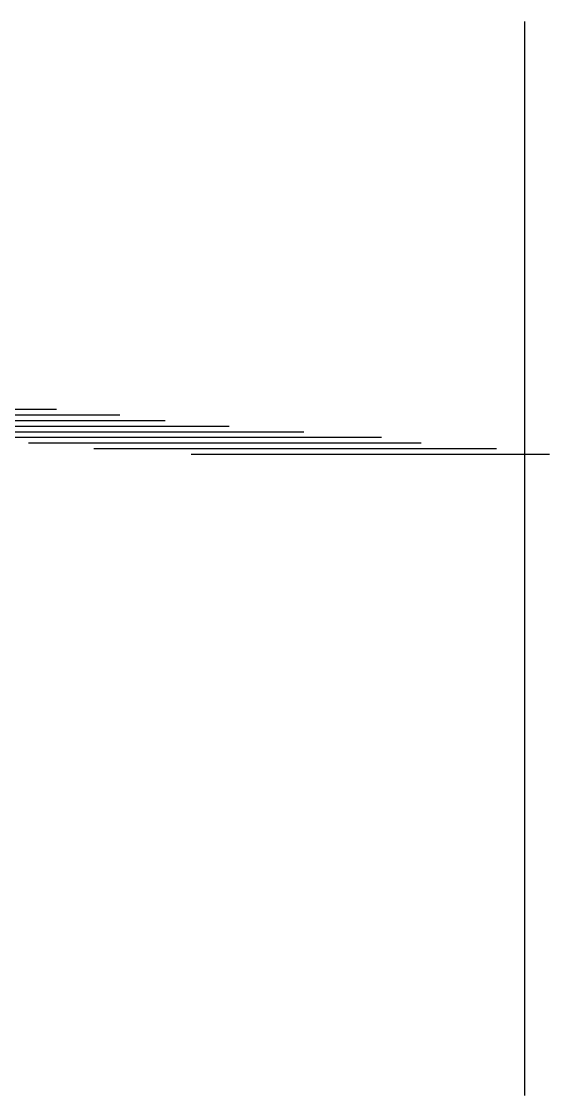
# Model space of a CAD drawing. Header units: inches. Extents: x -16659 to 2747, y 141 to 7454.
# Drawn here: x -10173 to -7920, y 710 to 5293 of the extents above; entities that cross this region are included whole.
import ezdxf

# ---------------------------------------------------------------- set-up
doc = ezdxf.new("R2010")
doc.units = ezdxf.units.IN
doc.header["$LTSCALE"] = 0.5
doc.header["$MEASUREMENT"] = 0
doc.layers.add('A-Elev-South', color=7, linetype='Continuous')

msp = doc.modelspace()

# ---------------------------------------------------------------- linework, layer by layer
at = {"layer": 'A-Elev-South', "color": 7}
msp.add_line((-8027.6, 5293.3), (-8027.6, 710), dxfattribs=at)
at = {"layer": 'A-Elev-South', "color": 126}
for p, q in [((-10023.3, 3637.3, -5147.6), (-11180.2, 3637.3, -5147.6)), ((-9752.7, 3613.3, -5147.6), (-10978.7, 3613.3, -5147.6)), ((-9559.5, 3589.3, -5147.6), (-10801, 3589.3, -5147.6)), ((-9286.4, 3565.3, -5147.6), (-10641.2, 3565.3, -5147.6)), ((-8637.8, 3517.3, -5147.6), (-10309.1, 3517.3, -5147.6)), ((-8467.9, 3493.3, -5147.6), (-10143.1, 3493.3, -5147.6)), ((-8146.8, 3469.3, -5147.6), (-9864, 3469.3, -5147.6)), ((-7920.3, 3445.3, -5147.6), (-9448.4, 3445.3, -5147.6))]:
    msp.add_line(p, q, dxfattribs=at)
at = {"layer": 'A-Elev-South', "color": 252}
msp.add_line((-8968.6, 3541.3, -5147.6), (-10475.2, 3541.3, -5147.6), dxfattribs=at)

doc.saveas('drawing.dxf')
